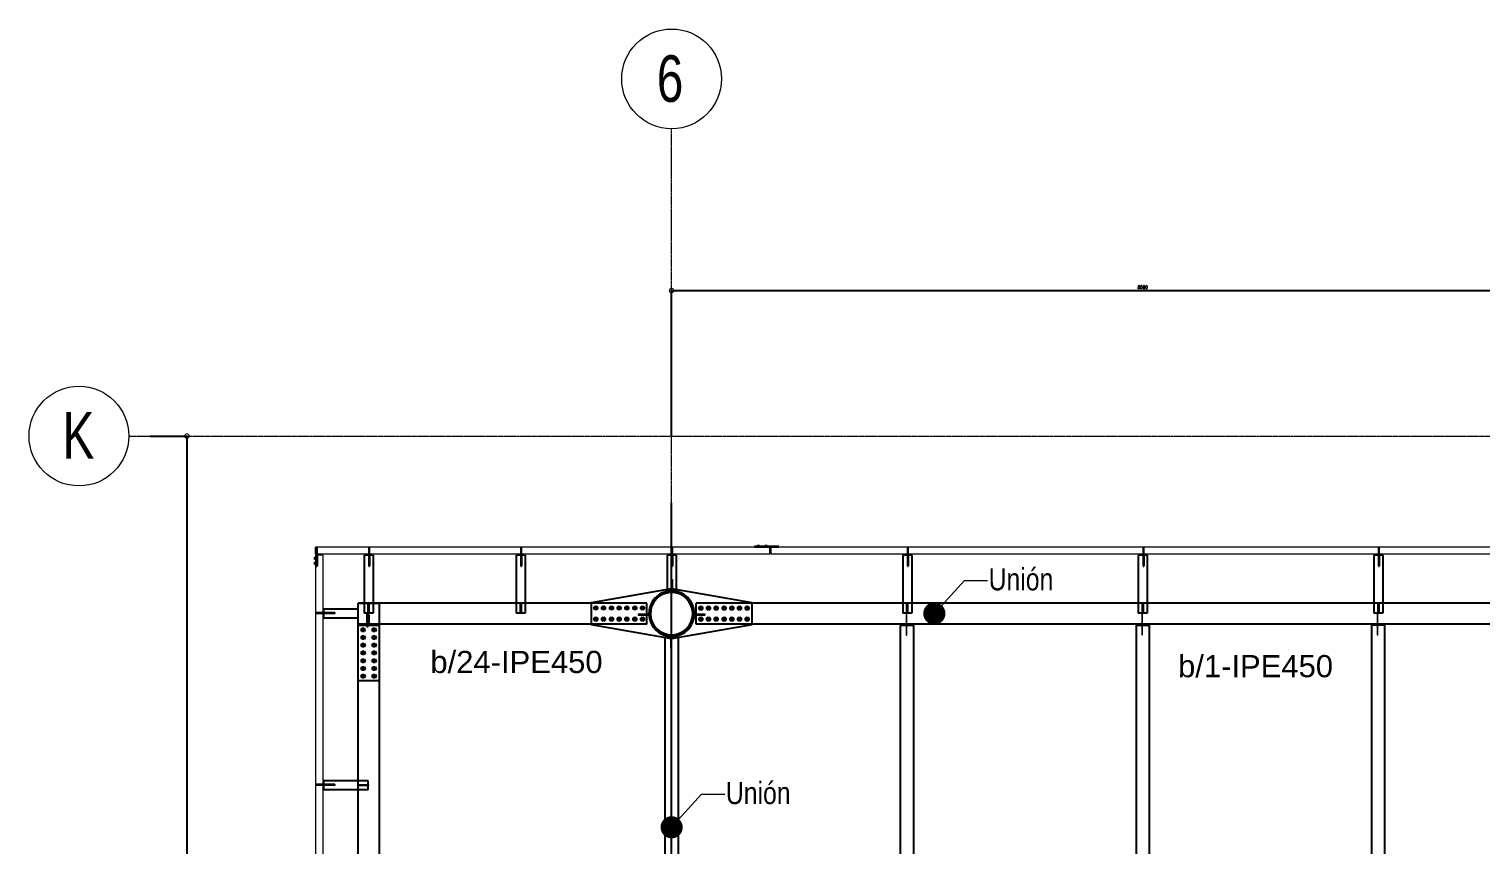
# Model space of a CAD drawing. Header units: millimetres. Extents: x -158 to 97215, y -53820 to 8373.
# Drawn here: x 1937 to 15034, y -28896 to -21530 of the extents above; entities that cross this region are included whole.
import ezdxf
from ezdxf.enums import TextEntityAlignment as Align

# ---------------------------------------------------------------- set-up
doc = ezdxf.new("R2010")
doc.units = ezdxf.units.MM
doc.header["$LTSCALE"] = 0.8
doc.linetypes.add('Grid Line', pattern=[3.33375, 1.905, -0.47625, 0.47625, -0.47625])
for name, color, linetype, lineweight in [('0-1', 7, 'Continuous', 5), ('E_COLUMNAS-1', 1, 'Continuous', 25), ('E_EJES', 8, 'Continuous', 9), ('E_EJES-1', 8, 'Grid Line', 9), ('E_TEXTO', 3, 'Continuous', 9), ('P-PLATINA', 6, 'Continuous', 15)]:
    doc.layers.add(name, color=color, linetype=linetype, lineweight=lineweight)
doc.layers.add('COTAS', color=8, linetype='Continuous')
doc.layers.add('VIGAS', color=8, linetype='Continuous')
doc.styles.add('CNI_COTAS', font='romans.shx', dxfattribs={"width": 0.8})
doc.styles.add('CX', font='ARIALUNI.ttf', dxfattribs={"width": 0.8, "height": 300})
doc.styles.add('Swis721 LtCn BT', font='swisscl.ttf', dxfattribs={"height": 0.42})
doc.styles.add('VERDANA', font='arial.ttf')
doc.dimstyles.new('1.5', dxfattribs={"dimscale": 0, "dimtxt": 30, "dimasz": 80, "dimexe": 4, "dimexo": 4, "dimgap": 15, "dimtad": 1, "dimdec": 0, "dimzin": 4, "dimdsep": 46, "dimtxsty": 'CNI_COTAS', "dimblk": 'DOTSMALL', "dimcen": 0, "dimclrd": 256, "dimclrt": 3, "dimadec": 0, "dimazin": 0, "dimtfac": 1, "dimtdec": 0, "dimtmove": 2, "dimatfit": 0, "dimldrblk": 'DOTSMALL', "dimfxl": 0.05, "dimtolj": 1, "dimtzin": 0, "dimarcsym": 0})

# ---------------------------------------------------------------- blocks, each defined once
blk = doc.blocks.new('Grid - CNI_NOMBRE EJES-372759-_6_00m_N_E_-NIVEL-2 DOC')
at = {"layer": 'E_EJES'}
blk.add_circle((0, 0), 0.003, dxfattribs=at)
blk = doc.blocks.new('_DotSmall')
at = {"color": 0, "linetype": 'ByBlock', "const_width": 0.5}
blk.add_lwpolyline([(-0.0625, 0, 1), (0.0625, 0, 1)], format="xyb", close=True, dxfattribs=at)
blk = doc.blocks.new('*D171')
at = {"layer": 'COTAS', "color": 0, "lineweight": -2, "transparency": 16777216}
for p, q in [((3030, -25205), (3365, -25205)), ((3030, -33705), (3365, -33705))]:
    blk.add_line(p, q, dxfattribs=at)
at = {"layer": 'COTAS', "lineweight": -2, "transparency": 16777216}
for p, q in [((3361, -25205), (3361, -29425)), ((3361, -33705), (3361, -29485))]:
    blk.add_line(p, q, dxfattribs=at)
at = {"layer": 'Defpoints', "color": 0, "transparency": 16777216}
for p in [(3026, -25205), (3361, -25205), (3026, -33705)]:
    blk.add_point(p, dxfattribs=at)
at = {"layer": 'COTAS', "lineweight": -2, "transparency": 16777216, "xscale": 80, "yscale": 80, "zscale": 80}
for p, rotation in [((3361, -25205), 90), ((3361, -33705), 270)]:
    blk.add_blockref('_DotSmall', p, dxfattribs=dict(at, rotation=rotation))
at = {"layer": 'COTAS', "color": 3, "transparency": 16777216, "insert": (3361, -29455), "char_height": 30, "attachment_point": 5, "rotation": 0.1, "style": 'CNI_COTAS'}
blk.add_mtext('\\A1;8500', dxfattribs=at)
blk = doc.blocks.new('*D172')
at = {"layer": 'COTAS', "color": 0, "lineweight": -2, "transparency": 16777216}
for p, q in [((7733, -25201), (7733, -23887)), ((16233, -25201), (16233, -23887))]:
    blk.add_line(p, q, dxfattribs=at)
at = {"layer": 'COTAS', "lineweight": -2, "transparency": 16777216}
blk.add_line((7733, -23891), (16233, -23891), dxfattribs=at)
at = {"layer": 'Defpoints', "color": 0, "transparency": 16777216}
for p in [(16233, -23891), (7733, -25205), (16233, -25205)]:
    blk.add_point(p, dxfattribs=at)
at = {"layer": 'COTAS', "lineweight": -2, "transparency": 16777216, "xscale": 80, "yscale": 80, "zscale": 80, "rotation": 180}
blk.add_blockref('_DotSmall', (7733, -23891), dxfattribs=at)
at = {"layer": 'COTAS', "lineweight": -2, "transparency": 16777216, "xscale": 80, "yscale": 80, "zscale": 80}
blk.add_blockref('_DotSmall', (16233, -23891), dxfattribs=at)
at = {"layer": 'COTAS', "color": 3, "transparency": 16777216, "insert": (11983, -23861), "char_height": 30, "attachment_point": 5, "style": 'CNI_COTAS'}
blk.add_mtext('\\A1;8500', dxfattribs=at)

msp = doc.modelspace()

# ---------------------------------------------------------------- linework, layer by layer
at = {"color": 1, "linetype": 'Continuous'}
for centre, radius, start, end in [((7050.2, -26757.4), 11.5, 18.0268, 198.0268), ((7050.2, -26857.4), 11.5, 18.0268, 198.0268), ((7050.2, -26757.4), 11.5, 198.0268, 18.0268), ((7050.2, -26757.4), 10, 90.0268, 270.0268), ((7050.2, -26857.4), 10, 90.0268, 270.0268), ((7050.2, -26757.4), 10, 270.0268, 90.0268), ((7050.2, -26857.4), 10, 270.0268, 90.0268), ((7120.2, -26757.3), 11.5, 18.0268, 198.0268), ((7120.2, -26857.3), 11.5, 18.0268, 198.0268), ((7120.2, -26757.3), 11.5, 198.0268, 18.0268), ((7120.2, -26757.3), 10, 90.0268, 270.0268), ((7120.2, -26857.3), 10, 90.0268, 270.0268), ((7120.2, -26757.3), 10, 270.0268, 90.0268), ((7120.2, -26857.3), 10, 270.0268, 90.0268), ((7190.2, -26757.3), 11.5, 18.0268, 198.0268), ((7190.2, -26857.3), 11.5, 18.0268, 198.0268), ((7190.2, -26757.3), 11.5, 198.0268, 18.0268), ((7190.2, -26757.3), 10, 90.0268, 270.0268), ((7190.2, -26857.3), 10, 90.0268, 270.0268), ((7190.2, -26757.3), 10, 270.0268, 90.0268), ((7190.2, -26857.3), 10, 270.0268, 90.0268), ((7260.2, -26757.3), 11.5, 18.0268, 198.0268), ((7260.2, -26857.3), 11.5, 18.0268, 198.0268), ((7260.2, -26757.3), 11.5, 198.0268, 18.0268), ((7260.2, -26757.3), 10, 90.0268, 270.0268), ((7260.2, -26857.3), 10, 90.0268, 270.0268), ((7260.2, -26757.3), 10, 270.0268, 90.0268), ((7260.2, -26857.3), 10, 270.0268, 90.0268), ((7330.2, -26757.2), 11.5, 18.0268, 198.0268), ((7330.2, -26857.2), 11.5, 18.0268, 198.0268), ((7330.2, -26757.2), 11.5, 198.0268, 18.0268), ((7330.2, -26757.2), 10, 90.0268, 270.0268), ((7330.2, -26857.2), 10, 90.0268, 270.0268), ((7330.2, -26757.2), 10, 270.0268, 90.0268), ((7330.2, -26857.2), 10, 270.0268, 90.0268), ((7400.2, -26757.2), 11.5, 18.0268, 198.0268), ((7400.2, -26857.2), 11.5, 18.0268, 198.0268), ((7400.2, -26757.2), 11.5, 198.0268, 18.0268), ((7400.2, -26757.2), 10, 90.0268, 270.0268), ((7400.2, -26857.2), 10, 90.0268, 270.0268), ((7400.2, -26757.2), 10, 270.0268, 90.0268), ((7400.2, -26857.2), 10, 270.0268, 90.0268), ((7470.2, -26757.2), 11.5, 18.0268, 198.0268), ((7470.2, -26857.2), 11.5, 18.0268, 198.0268), ((7470.2, -26757.2), 11.5, 198.0268, 18.0268), ((7470.2, -26757.2), 10, 90.0268, 270.0268), ((7470.2, -26857.2), 10, 90.0268, 270.0268), ((7470.2, -26757.2), 10, 270.0268, 90.0268), ((7470.2, -26857.2), 10, 270.0268, 90.0268), ((7996.2, -26758), 11.5, 18.0268, 198.0268), ((7996.2, -26858), 11.5, 18.0268, 198.0268), ((7996.2, -26758), 11.5, 198.0268, 18.0268), ((7996.2, -26758), 10, 90.0268, 270.0268), ((7996.2, -26858), 10, 90.0268, 270.0268), ((7996.2, -26758), 10, 270.0268, 90.0268), ((7996.2, -26858), 10, 270.0268, 90.0268), ((8066.2, -26757.9), 11.5, 18.0268, 198.0268), ((8066.2, -26857.9), 11.5, 18.0268, 198.0268), ((8066.2, -26757.9), 11.5, 198.0268, 18.0268), ((8066.2, -26757.9), 10, 90.0268, 270.0268), ((8066.2, -26857.9), 10, 90.0268, 270.0268), ((8066.2, -26757.9), 10, 270.0268, 90.0268), ((8066.2, -26857.9), 10, 270.0268, 90.0268), ((8136.2, -26757.9), 11.5, 18.0268, 198.0268), ((8136.2, -26857.9), 11.5, 18.0268, 198.0268), ((8136.2, -26757.9), 11.5, 198.0268, 18.0268), ((8136.2, -26757.9), 10, 90.0268, 270.0268), ((8136.2, -26857.9), 10, 90.0268, 270.0268), ((8136.2, -26757.9), 10, 270.0268, 90.0268), ((8136.2, -26857.9), 10, 270.0268, 90.0268), ((8206.2, -26757.9), 11.5, 18.0268, 198.0268), ((8206.2, -26857.9), 11.5, 18.0268, 198.0268), ((8206.2, -26757.9), 11.5, 198.0268, 18.0268), ((8206.2, -26757.9), 10, 90.0268, 270.0268), ((8206.2, -26857.9), 10, 90.0268, 270.0268), ((8206.2, -26757.9), 10, 270.0268, 90.0268), ((8206.2, -26857.9), 10, 270.0268, 90.0268), ((8276.2, -26757.8), 11.5, 18.0268, 198.0268), ((8276.2, -26857.8), 11.5, 18.0268, 198.0268), ((8276.2, -26757.8), 11.5, 198.0268, 18.0268), ((8276.2, -26757.8), 10, 90.0268, 270.0268), ((8276.2, -26857.8), 10, 90.0268, 270.0268), ((8276.2, -26757.8), 10, 270.0268, 90.0268), ((8276.2, -26857.8), 10, 270.0268, 90.0268), ((8346.2, -26757.8), 11.5, 18.0268, 198.0268), ((8346.2, -26857.8), 11.5, 18.0268, 198.0268), ((8346.2, -26757.8), 11.5, 198.0268, 18.0268), ((8346.2, -26757.8), 10, 90.0268, 270.0268), ((8346.2, -26857.8), 10, 90.0268, 270.0268), ((8346.2, -26757.8), 10, 270.0268, 90.0268), ((8346.2, -26857.8), 10, 270.0268, 90.0268), ((8416.2, -26757.8), 11.5, 18.0268, 198.0268), ((8416.2, -26857.8), 11.5, 18.0268, 198.0268), ((8416.2, -26757.8), 11.5, 198.0268, 18.0268), ((8416.2, -26757.8), 10, 90.0268, 270.0268), ((8416.2, -26857.8), 10, 90.0268, 270.0268), ((8416.2, -26757.8), 10, 270.0268, 90.0268), ((8416.2, -26857.8), 10, 270.0268, 90.0268), ((4950.1, -26952.9), 11, 108.02557, 288.02557), ((4950.1, -26952.9), 10, 0.02557, 180.02557), ((4950.1, -26952.9), 10, 180.02557, 0.02557), ((4950.1, -26952.9), 11, 288.02557, 108.02557), ((5050.1, -26952.8), 11, 108.02557, 288.02557), ((5050.1, -26952.8), 10, 0.02557, 180.02557), ((5050.1, -26952.8), 10, 180.02557, 0.02557), ((5050.1, -26952.8), 11, 288.02557, 108.02557), ((7050.2, -26857.4), 11.5, 198.0268, 18.0268), ((7120.2, -26857.3), 11.5, 198.0268, 18.0268), ((7190.2, -26857.3), 11.5, 198.0268, 18.0268), ((7260.2, -26857.3), 11.5, 198.0268, 18.0268), ((7330.2, -26857.2), 11.5, 198.0268, 18.0268), ((7400.2, -26857.2), 11.5, 198.0268, 18.0268), ((7470.2, -26857.2), 11.5, 198.0268, 18.0268), ((7996.2, -26858), 11.5, 198.0268, 18.0268), ((8066.2, -26857.9), 11.5, 198.0268, 18.0268), ((8136.2, -26857.9), 11.5, 198.0268, 18.0268), ((8206.2, -26857.9), 11.5, 198.0268, 18.0268), ((8276.2, -26857.8), 11.5, 198.0268, 18.0268), ((8346.2, -26857.8), 11.5, 198.0268, 18.0268), ((8416.2, -26857.8), 11.5, 198.0268, 18.0268), ((4950.1, -27022.9), 11, 108.02557, 288.02557), ((4950.2, -27092.9), 11, 108.02557, 288.02557), ((4950.1, -27022.9), 10, 0.02557, 180.02557), ((4950.1, -27022.9), 10, 180.02557, 0.02557), ((4950.2, -27092.9), 10, 0.02557, 180.02557), ((4950.2, -27092.9), 10, 180.02557, 0.02557), ((4950.1, -27022.9), 11, 288.02557, 108.02557), ((4950.2, -27092.9), 11, 288.02557, 108.02557), ((5050.1, -27022.8), 11, 108.02557, 288.02557), ((5050.2, -27092.8), 11, 108.02557, 288.02557), ((5050.1, -27022.8), 10, 0.02557, 180.02557), ((5050.1, -27022.8), 10, 180.02557, 0.02557), ((5050.2, -27092.8), 10, 0.02557, 180.02557), ((5050.2, -27092.8), 10, 180.02557, 0.02557), ((5050.1, -27022.8), 11, 288.02557, 108.02557), ((5050.2, -27092.8), 11, 288.02557, 108.02557), ((4950.2, -27162.9), 11, 108.02557, 288.02557), ((4950.2, -27232.9), 11, 108.02557, 288.02557), ((4950.2, -27162.9), 10, 0.02557, 180.02557), ((4950.2, -27162.9), 10, 180.02557, 0.02557), ((4950.2, -27232.9), 10, 0.02557, 180.02557), ((4950.2, -27232.9), 10, 180.02557, 0.02557), ((4950.2, -27162.9), 11, 288.02557, 108.02557), ((4950.2, -27232.9), 11, 288.02557, 108.02557), ((5050.2, -27162.8), 11, 108.02557, 288.02557), ((5050.2, -27232.8), 11, 108.02557, 288.02557), ((5050.2, -27162.8), 10, 0.02557, 180.02557), ((5050.2, -27162.8), 10, 180.02557, 0.02557), ((5050.2, -27232.8), 10, 0.02557, 180.02557), ((5050.2, -27232.8), 10, 180.02557, 0.02557), ((5050.2, -27162.8), 11, 288.02557, 108.02557), ((5050.2, -27232.8), 11, 288.02557, 108.02557), ((4950.3, -27302.9), 11, 108.02557, 288.02557), ((4950.3, -27372.9), 11, 108.02557, 288.02557), ((4950.3, -27302.9), 10, 0.02557, 180.02557), ((4950.3, -27302.9), 10, 180.02557, 0.02557), ((4950.3, -27372.9), 10, 0.02557, 180.02557), ((4950.3, -27302.9), 11, 288.02557, 108.02557), ((4950.3, -27372.9), 11, 288.02557, 108.02557), ((5050.3, -27302.8), 11, 108.02557, 288.02557), ((5050.3, -27372.8), 11, 108.02557, 288.02557), ((5050.3, -27302.8), 10, 0.02557, 180.02557), ((5050.3, -27302.8), 10, 180.02557, 0.02557), ((5050.3, -27372.8), 10, 0.02557, 180.02557), ((5050.3, -27372.8), 10, 180.02557, 0.02557), ((5050.3, -27302.8), 11, 288.02557, 108.02557), ((5050.3, -27372.8), 11, 288.02557, 108.02557), ((4950.3, -27372.9), 10, 180.02557, 0.02557)]:
    msp.add_arc(centre, radius, start, end, dxfattribs=at)
at = {"layer": '0-1', "color": 8}
for p, q in [((8619.8, -26206.2), (4522, -26206.2)), ((4522, -26271.2), (4522, -26206.2)), ((8619.8, -26271.2), (4522, -26271.2)), ((4587.1, -26281.2), (4522.1, -26281.2)), ((4522.1, -26281.2), (4522.1, -31949.6)), ((4587.1, -26281.2), (4587.1, -31949.6)), ((8619.8, -26271.2), (8619.8, -26206.2)), ((20619.8, -26206.2), (8629.8, -26206.2)), ((8629.8, -26271.2), (8629.8, -26206.2)), ((20619.8, -26271.2), (8629.8, -26271.2))]:
    msp.add_line(p, q, dxfattribs=at)
at = {"layer": 'E_COLUMNAS-1'}
for centre, radius, start, end in [((7733.3, -26808.3), 206, 80, 260), ((7733.3, -26808.3), 206, 80, 260), ((7733.3, -26807.7), 203, 10, 190), ((7733.3, -26807.7), 191, 350, 170), ((7733.3, -26808.3), 206, 260, 80), ((7733.3, -26808.3), 206, 260, 80), ((7733.3, -26807.7), 203, 190, 10), ((7733.3, -26807.7), 191, 170, 350)]:
    msp.add_arc(centre, radius, start, end, dxfattribs=at)
at = {"layer": 'E_EJES-1'}
for p, q in [((7733.3, -52920), (7733.3, -22429.9)), ((7733.3, -52920), (7733.3, -22429.9)), ((2836.9, -25204.7), (96315.4, -25204.7))]:
    msp.add_line(p, q, dxfattribs=at)
at = {"layer": 'E_TEXTO', "color": 4}
for p, q in [((10103.3, -26806.5), (10373.8, -26508.5)), ((10373.8, -26508.5), (10583.6, -26508.5)), ((7733.3, -28736.5), (8003.8, -28438.5)), ((8003.8, -28438.5), (8213.6, -28438.5))]:
    msp.add_line(p, q, dxfattribs=at)
at = {"layer": 'E_TEXTO', "color": 4, "const_width": 100}
for points in [[(10053.3, -26806.5, 1), (10153.3, -26806.5, 1)], [(7683.3, -28736.5, 1), (7783.3, -28736.5, 1)]]:
    msp.add_lwpolyline(points, format="xyb", close=True, dxfattribs=at)
at = {"layer": 'P-PLATINA'}
for p, q in [((9849.2, -26835.3), (9855.2, -26835.3)), ((11974.2, -26832.6), (11980.2, -26832.6)), ((14099.2, -26832.6), (14105.2, -26832.6))]:
    msp.add_line(p, q, dxfattribs=at)
for points in [[(7736, -26604.7), (7736, -26602.5), (7736, -26499.7), (7742, -26499.7), (7742, -26603), (7742, -26604.7)], [(7530.3, -26811.9), (7527.6, -26811.9), (7430.3, -26811.9), (7430.3, -26821.9), (7528.4, -26821.9), (7530.3, -26821.9)], [(7936.2, -26822.6), (7938, -26822.6), (8036.2, -26822.6), (8036.2, -26812.6), (7938.9, -26812.6), (7936.2, -26812.6)], [(9855.2, -26915.6), (9855.2, -26905.6), (9855.2, -26815.3), (9849.2, -26815.3), (9849.2, -26905.6), (9849.2, -26915.6), (9849.2, -27000.6), (9855.2, -27000.6)], [(11980.2, -26997.9), (11980.2, -26912.9), (11980.2, -26902.9), (11980.2, -26812.6), (11974.2, -26812.6), (11974.2, -26902.9), (11974.2, -26912.9), (11974.2, -26997.9)], [(14105.2, -26812.6), (14099.2, -26812.6), (14099.2, -26902.9), (14099.2, -26912.9), (14099.2, -26997.9), (14105.2, -26997.9), (14105.2, -26912.9), (14105.2, -26902.9)], [(7724.2, -27010.7), (7724.2, -27013.5), (7724.2, -27120.7), (7730.2, -27120.7), (7730.2, -27014), (7730.2, -27010.7)]]:
    msp.add_lwpolyline(points, close=True, dxfattribs=at)
at = {"layer": 'VIGAS'}
for p, q in [((7733.3, -27807.7), (7733.3, -25807.7)), ((7733.3, -34212.2), (7733.3, -26020.7)), ((8504.4, -26200.2), (8504.4, -26192.2)), ((8504.4, -26192.2), (8525.2, -26192.2)), ((8509.6, -26200.2), (8509.6, -26192.2)), ((8520, -26200.2), (8520, -26192.2)), ((8525.2, -26200.2), (8525.2, -26192.2)), ((8574.4, -26200.2), (8574.4, -26192.2)), ((8574.4, -26192.2), (8595.2, -26192.2)), ((8579.6, -26200.2), (8579.6, -26192.2)), ((8590, -26200.2), (8590, -26192.2)), ((8595.2, -26200.2), (8595.2, -26192.2)), ((4514.2, -26298.3), (4522.1, -26298.3)), ((4514.2, -26319.1), (4514.2, -26298.3)), ((4514.2, -26303.5), (4522.1, -26303.5)), ((4514.2, -26313.9), (4522.1, -26313.9)), ((4522.1, -26319.1), (4514.2, -26319.1)), ((4535.6, -26213.7), (4529.6, -26213.7)), ((4529.6, -26213.7), (4529.6, -26271.2)), ((4529.6, -26223.7), (4535.6, -26223.7)), ((4529.6, -26271.2), (4529.6, -26281.2)), ((4529.6, -26271.2), (4535.6, -26271.2)), ((4529.6, -26281.2), (4529.6, -26378.7)), ((4529.6, -26283.7), (4535.6, -26283.7)), ((4535.6, -26271.2), (4535.6, -26213.7)), ((4535.6, -26271.2), (4535.6, -26281.2)), ((4535.6, -26281.2), (4535.6, -26378.7)), ((5041.1, -26281.2), (4959.1, -26281.2)), ((4959.1, -26281.2), (4959.1, -26713.3)), ((5008.6, -26213.7), (5002.6, -26213.7)), ((5002.6, -26213.7), (5002.6, -26271.2)), ((5002.6, -26223.7), (5008.6, -26223.7)), ((5002.6, -26271.2), (5002.6, -26281.2)), ((5002.6, -26271.2), (5008.6, -26271.2)), ((5002.6, -26281.2), (5002.6, -26378.7)), ((5002.6, -26283.7), (5008.6, -26283.7)), ((5008.6, -26271.2), (5008.6, -26213.7)), ((5008.6, -26271.2), (5008.6, -26281.2)), ((5008.6, -26281.2), (5008.6, -26378.7)), ((5041.1, -26281.2), (5041.1, -26713.3)), ((6412.9, -26281.2), (6330.9, -26281.2)), ((6330.9, -26281.2), (6330.9, -26712.7)), ((6380.4, -26213.7), (6374.4, -26213.7)), ((6374.4, -26213.7), (6374.4, -26271.2)), ((6374.4, -26223.7), (6380.4, -26223.7)), ((6374.4, -26271.2), (6374.4, -26281.2)), ((6374.4, -26271.2), (6380.4, -26271.2)), ((6374.4, -26281.2), (6374.4, -26378.7)), ((6374.4, -26283.7), (6380.4, -26283.7)), ((6380.4, -26271.2), (6380.4, -26213.7)), ((6380.4, -26271.2), (6380.4, -26281.2)), ((6380.4, -26281.2), (6380.4, -26378.7)), ((6412.9, -26281.2), (6412.9, -26712.7)), ((7774.5, -26281.2), (7692.5, -26281.2)), ((7692.5, -26281.2), (7692.5, -26587.5)), ((7742, -26213.7), (7736, -26213.7)), ((7736, -26213.7), (7736, -26271.2)), ((7736, -26223.7), (7742, -26223.7)), ((7736, -26271.2), (7736, -26281.2)), ((7736, -26271.2), (7742, -26271.2)), ((7736, -26281.2), (7736, -26378.7)), ((7736, -26283.7), (7742, -26283.7)), ((7742, -26271.2), (7742, -26213.7)), ((7742, -26271.2), (7742, -26281.2)), ((7742, -26281.2), (7742, -26378.7)), ((7774.5, -26281.2), (7774.5, -26587.6)), ((8699.8, -26200.2), (8479.8, -26200.2)), ((8479.8, -26206.2), (8479.8, -26200.2)), ((8619.8, -26206.2), (8479.8, -26206.2)), ((8629.8, -26206.2), (8619.8, -26206.2)), ((8699.8, -26206.2), (8629.8, -26206.2)), ((8699.8, -26206.2), (8699.8, -26200.2)), ((9899.5, -26281.2), (9817.5, -26281.2)), ((9817.5, -26281.2), (9817.5, -26712.9)), ((9867, -26213.7), (9861, -26213.7)), ((9861, -26213.7), (9861, -26271.2)), ((9861, -26223.7), (9867, -26223.7)), ((9861, -26271.2), (9861, -26281.2)), ((9861, -26271.2), (9867, -26271.2)), ((9861, -26281.2), (9861, -26378.7)), ((9861, -26283.7), (9867, -26283.7)), ((9867, -26271.2), (9867, -26213.7)), ((9867, -26271.2), (9867, -26281.2)), ((9867, -26281.2), (9867, -26378.7)), ((9899.5, -26281.2), (9899.5, -26712.9)), ((12024.5, -26281.2), (11942.5, -26281.2)), ((11942.5, -26281.2), (11942.5, -26712.9)), ((11992, -26213.7), (11986, -26213.7)), ((11986, -26213.7), (11986, -26271.2)), ((11986, -26223.7), (11992, -26223.7)), ((11986, -26271.2), (11986, -26281.2)), ((11986, -26271.2), (11992, -26271.2)), ((11986, -26281.2), (11986, -26378.7)), ((11986, -26283.7), (11992, -26283.7)), ((11992, -26271.2), (11992, -26213.7)), ((11992, -26271.2), (11992, -26281.2)), ((11992, -26281.2), (11992, -26378.7)), ((12024.5, -26281.2), (12024.5, -26712.9)), ((14149.5, -26281.2), (14067.5, -26281.2)), ((14067.5, -26281.2), (14067.5, -26712.9)), ((14117, -26213.7), (14111, -26213.7)), ((14111, -26213.7), (14111, -26271.2)), ((14111, -26223.7), (14117, -26223.7)), ((14111, -26271.2), (14111, -26281.2)), ((14111, -26271.2), (14117, -26271.2)), ((14111, -26281.2), (14111, -26378.7)), ((14111, -26283.7), (14117, -26283.7)), ((14117, -26271.2), (14117, -26213.7)), ((14117, -26271.2), (14117, -26281.2)), ((14117, -26281.2), (14117, -26378.7)), ((14149.5, -26281.2), (14149.5, -26712.9)), ((4514.2, -26343.3), (4522.1, -26343.3)), ((4514.2, -26364.1), (4514.2, -26343.3)), ((4514.2, -26348.5), (4522.1, -26348.5)), ((4514.2, -26358.9), (4522.1, -26358.9)), ((4522.1, -26364.1), (4514.2, -26364.1)), ((4529.6, -26363.7), (4535.6, -26363.7)), ((4529.6, -26378.7), (4535.6, -26378.7)), ((5002.6, -26363.7), (5008.6, -26363.7)), ((5002.6, -26378.7), (5008.6, -26378.7)), ((6374.4, -26363.7), (6380.4, -26363.7)), ((6374.4, -26378.7), (6380.4, -26378.7)), ((7736, -26363.7), (7742, -26363.7)), ((7736, -26378.7), (7742, -26378.7)), ((9861, -26363.7), (9867, -26363.7)), ((9861, -26378.7), (9867, -26378.7)), ((11986, -26363.7), (11992, -26363.7)), ((11986, -26378.7), (11992, -26378.7)), ((14111, -26363.7), (14117, -26363.7)), ((14111, -26378.7), (14117, -26378.7)), ((7010.2, -26707.4), (7733.3, -26580.3)), ((7010.2, -26707.4), (7733.3, -26580.3)), ((7733.3, -26580.3), (8456.3, -26708.3)), ((7733.3, -26580.3), (8456.3, -26708.3)), ((4905.1, -27413.3), (4906.4, -26713.3)), ((4905.1, -27413.3), (4906.4, -26713.3)), ((5096.1, -26713.2), (4906.4, -26713.3)), ((4906.4, -26713.3), (5096.1, -26713.2)), ((4906.4, -26713.3), (5096.1, -26713.2)), ((4906.5, -26903.3), (4906.4, -26713.3)), ((4959.1, -26713.3), (4959.1, -26803.6)), ((4997.1, -26803.6), (4997.1, -26713.6)), ((4997.1, -26713.6), (5003.1, -26713.6)), ((4997.1, -26803.6), (4997.1, -26713.6)), ((4997.1, -26713.6), (5003.1, -26713.6)), ((5003.1, -26713.6), (5003.1, -26803.6)), ((5003.1, -26713.6), (5003.1, -26803.6)), ((5041.1, -26713.3), (5041.1, -26803.6)), ((5094.8, -26713.2), (5095.1, -27413.2)), ((7010.2, -26712.4), (5096.1, -26713.2)), ((5096.1, -26713.2), (5096.4, -27413.2)), ((6330.9, -26712.7), (6330.9, -26803)), ((6368.9, -26803), (6368.9, -26713)), ((6368.9, -26713), (6374.9, -26713)), ((6368.9, -26803), (6368.9, -26713)), ((6368.9, -26713), (6374.9, -26713)), ((6374.9, -26713), (6374.9, -26803)), ((6374.9, -26713), (6374.9, -26803)), ((6412.9, -26712.7), (6412.9, -26803)), ((7010.2, -26907.4), (7010.2, -26707.4)), ((7010.2, -26907.4), (7010.2, -26707.4)), ((7510.3, -26712.2), (7010.2, -26712.4)), ((7510.3, -26902.2), (7510.3, -26712.2)), ((7692.5, -26587.5), (7692.5, -26594.7)), ((7774.5, -26594.7), (7692.5, -26594.7)), ((7774.5, -26587.6), (7774.5, -26594.7)), ((8456.3, -26712.9), (7956.2, -26712.9)), ((7956.2, -26902.9), (7956.2, -26712.9)), ((8456.3, -26708.3), (8456.3, -26908.3)), ((8456.3, -26708.3), (8456.3, -26908.3)), ((15510.2, -26712.9), (8456.3, -26712.9)), ((9817.5, -26712.9), (9817.5, -26803.2)), ((9855.5, -26803.2), (9855.5, -26713.2)), ((9855.5, -26713.2), (9861.5, -26713.2)), ((9855.5, -26803.2), (9855.5, -26713.2)), ((9855.5, -26713.2), (9861.5, -26713.2)), ((9861.5, -26713.2), (9861.5, -26803.2)), ((9861.5, -26713.2), (9861.5, -26803.2)), ((9899.5, -26712.9), (9899.5, -26803.2)), ((11942.5, -26712.9), (11942.5, -26803.2)), ((11980.5, -26803.2), (11980.5, -26713.2)), ((11980.5, -26713.2), (11986.5, -26713.2)), ((11980.5, -26803.2), (11980.5, -26713.2)), ((11980.5, -26713.2), (11986.5, -26713.2)), ((11986.5, -26713.2), (11986.5, -26803.2)), ((11986.5, -26713.2), (11986.5, -26803.2)), ((12024.5, -26712.9), (12024.5, -26803.2)), ((14067.5, -26712.9), (14067.5, -26803.2)), ((14105.5, -26803.2), (14105.5, -26713.2)), ((14105.5, -26713.2), (14111.5, -26713.2)), ((14105.5, -26803.2), (14105.5, -26713.2)), ((14105.5, -26713.2), (14111.5, -26713.2)), ((14111.5, -26713.2), (14111.5, -26803.2)), ((14111.5, -26713.2), (14111.5, -26803.2)), ((14149.5, -26712.9), (14149.5, -26803.2)), ((4529.6, -26805.4), (4529.6, -26799.4)), ((4587.1, -26799.4), (4529.6, -26799.4)), ((4587.1, -26805.4), (4529.6, -26805.4)), ((4539.6, -26805.4), (4539.6, -26799.4)), ((4597.1, -26799.4), (4587.1, -26799.4)), ((4587.1, -26805.4), (4587.1, -26799.4)), ((4597.1, -26805.4), (4587.1, -26805.4)), ((4905.1, -26766.9), (4597.1, -26766.9)), ((4597.1, -26848.9), (4597.1, -26766.9)), ((4694.6, -26799.4), (4597.1, -26799.4)), ((4694.6, -26805.4), (4597.1, -26805.4)), ((4905.1, -26848.9), (4597.1, -26848.9)), ((4599.6, -26805.4), (4599.6, -26799.4)), ((4679.6, -26805.4), (4679.6, -26799.4)), ((4694.6, -26799.4), (4694.6, -26805.4)), ((4905.1, -26848.9), (4905.1, -26766.9)), ((5041.1, -26803.6), (4959.1, -26803.6)), ((4995.4, -26813), (4985.4, -26813)), ((4985.4, -26813), (4985.5, -26923)), ((4995.5, -26923), (4995.4, -26813)), ((5004.8, -26823), (4995.4, -26823)), ((4995.4, -26823), (4995.4, -26913.3)), ((4997.1, -26783.6), (5003.1, -26783.6)), ((5003.1, -26803.6), (4997.1, -26803.6)), ((5003.1, -26803.6), (4997.1, -26803.6)), ((5004.8, -26913.3), (5004.8, -26823)), ((6412.9, -26803), (6330.9, -26803)), ((6368.9, -26783), (6374.9, -26783)), ((6374.9, -26803), (6368.9, -26803)), ((6374.9, -26803), (6368.9, -26803)), ((7035.2, -26748.7), (7050.2, -26740)), ((7035.2, -26766), (7035.2, -26748.7)), ((7050.2, -26774.7), (7035.2, -26766)), ((7035.2, -26848.7), (7050.2, -26840)), ((7035.2, -26866), (7035.2, -26848.7)), ((7050.2, -26740), (7065.2, -26748.7)), ((7065.2, -26766), (7050.2, -26774.7)), ((7050.2, -26840), (7065.2, -26848.7)), ((7065.2, -26748.7), (7065.2, -26766)), ((7065.2, -26848.7), (7065.2, -26866)), ((7105.2, -26748.7), (7120.2, -26740)), ((7105.2, -26766), (7105.2, -26748.7)), ((7120.2, -26774.7), (7105.2, -26766)), ((7105.2, -26848.7), (7120.2, -26840)), ((7105.2, -26866), (7105.2, -26848.7)), ((7120.2, -26740), (7135.2, -26748.7)), ((7135.2, -26766), (7120.2, -26774.7)), ((7120.2, -26840), (7135.2, -26848.7)), ((7135.2, -26748.7), (7135.2, -26766)), ((7135.2, -26848.7), (7135.2, -26866)), ((7175.2, -26748.6), (7190.2, -26740)), ((7175.2, -26766), (7175.2, -26748.6)), ((7190.2, -26774.6), (7175.2, -26766)), ((7175.2, -26848.6), (7190.2, -26840)), ((7175.2, -26866), (7175.2, -26848.6)), ((7190.2, -26740), (7205.2, -26748.6)), ((7205.2, -26766), (7190.2, -26774.6)), ((7190.2, -26840), (7205.2, -26848.6)), ((7205.2, -26748.6), (7205.2, -26766)), ((7205.2, -26848.6), (7205.2, -26866)), ((7245.2, -26748.6), (7260.2, -26739.9)), ((7245.2, -26765.9), (7245.2, -26748.6)), ((7260.2, -26774.6), (7245.2, -26765.9)), ((7245.2, -26848.6), (7260.2, -26839.9)), ((7245.2, -26865.9), (7245.2, -26848.6)), ((7260.2, -26739.9), (7275.2, -26748.6)), ((7275.2, -26765.9), (7260.2, -26774.6)), ((7260.2, -26839.9), (7275.2, -26848.6)), ((7275.2, -26748.6), (7275.2, -26765.9)), ((7275.2, -26848.6), (7275.2, -26865.9)), ((7315.2, -26748.6), (7330.2, -26739.9)), ((7315.2, -26765.9), (7315.2, -26748.6)), ((7330.2, -26774.6), (7315.2, -26765.9)), ((7315.2, -26848.6), (7330.2, -26839.9)), ((7315.2, -26865.9), (7315.2, -26848.6)), ((7330.2, -26739.9), (7345.2, -26748.6)), ((7345.2, -26765.9), (7330.2, -26774.6)), ((7330.2, -26839.9), (7345.2, -26848.6)), ((7345.2, -26748.6), (7345.2, -26765.9)), ((7345.2, -26848.6), (7345.2, -26865.9)), ((7385.2, -26748.5), (7400.2, -26739.9)), ((7385.2, -26765.9), (7385.2, -26748.5)), ((7400.2, -26774.5), (7385.2, -26765.9)), ((7385.2, -26848.5), (7400.2, -26839.9)), ((7385.2, -26865.9), (7385.2, -26848.5)), ((7400.2, -26739.9), (7415.2, -26748.5)), ((7415.2, -26765.9), (7400.2, -26774.5)), ((7400.2, -26839.9), (7415.2, -26848.5)), ((7415.2, -26748.5), (7415.2, -26765.9)), ((7415.2, -26848.5), (7415.2, -26865.9)), ((7455.2, -26748.5), (7470.2, -26739.8)), ((7455.2, -26765.8), (7455.2, -26748.5)), ((7470.2, -26774.5), (7455.2, -26765.8)), ((7455.2, -26848.5), (7470.2, -26839.8)), ((7455.2, -26865.8), (7455.2, -26848.5)), ((7470.2, -26739.8), (7485.2, -26748.5)), ((7485.2, -26765.8), (7470.2, -26774.5)), ((7470.2, -26839.8), (7485.2, -26848.5)), ((7485.2, -26748.5), (7485.2, -26765.8)), ((7485.2, -26848.5), (7485.2, -26865.8)), ((7981.2, -26749.3), (7996.2, -26740.7)), ((7981.2, -26766.6), (7981.2, -26749.3)), ((7996.2, -26775.3), (7981.2, -26766.6)), ((7981.2, -26849.3), (7996.2, -26840.7)), ((7996.2, -26740.7), (8011.2, -26749.3)), ((8011.2, -26766.6), (7996.2, -26775.3)), ((7996.2, -26840.7), (8011.2, -26849.3)), ((8011.2, -26749.3), (8011.2, -26766.6)), ((8051.2, -26749.3), (8066.2, -26740.6)), ((8051.2, -26766.6), (8051.2, -26749.3)), ((8066.2, -26775.3), (8051.2, -26766.6)), ((8051.2, -26849.3), (8066.2, -26840.6)), ((8066.2, -26740.6), (8081.2, -26749.3)), ((8081.2, -26766.6), (8066.2, -26775.3)), ((8066.2, -26840.6), (8081.2, -26849.3)), ((8081.2, -26749.3), (8081.2, -26766.6)), ((8121.2, -26749.3), (8136.2, -26740.6)), ((8121.2, -26766.6), (8121.2, -26749.3)), ((8136.2, -26775.2), (8121.2, -26766.6)), ((8121.2, -26849.3), (8136.2, -26840.6)), ((8136.2, -26740.6), (8151.2, -26749.2)), ((8151.2, -26766.6), (8136.2, -26775.2)), ((8136.2, -26840.6), (8151.2, -26849.2)), ((8151.2, -26749.2), (8151.2, -26766.6)), ((8191.2, -26749.2), (8206.2, -26740.6)), ((8191.2, -26766.5), (8191.2, -26749.2)), ((8206.2, -26775.2), (8191.2, -26766.5)), ((8191.2, -26849.2), (8206.2, -26840.6)), ((8206.2, -26740.6), (8221.2, -26749.2)), ((8221.2, -26766.5), (8206.2, -26775.2)), ((8206.2, -26840.6), (8221.2, -26849.2)), ((8221.2, -26749.2), (8221.2, -26766.5)), ((8261.2, -26749.2), (8276.2, -26740.5)), ((8261.2, -26766.5), (8261.2, -26749.2)), ((8276.2, -26775.2), (8261.2, -26766.5)), ((8261.2, -26849.2), (8276.2, -26840.5)), ((8276.2, -26740.5), (8291.2, -26749.2)), ((8291.2, -26766.5), (8276.2, -26775.2)), ((8276.2, -26840.5), (8291.2, -26849.2)), ((8291.2, -26749.2), (8291.2, -26766.5)), ((8331.2, -26749.2), (8346.2, -26740.5)), ((8331.2, -26766.5), (8331.2, -26749.2)), ((8346.2, -26775.1), (8331.2, -26766.5)), ((8331.2, -26849.2), (8346.2, -26840.5)), ((8346.2, -26740.5), (8361.2, -26749.1)), ((8361.2, -26766.5), (8346.2, -26775.1)), ((8346.2, -26840.5), (8361.2, -26849.1)), ((8361.2, -26749.1), (8361.2, -26766.5)), ((8401.2, -26749.1), (8416.2, -26740.5)), ((8401.2, -26766.4), (8401.2, -26749.1)), ((8416.2, -26775.1), (8401.2, -26766.4)), ((8401.2, -26849.1), (8416.2, -26840.5)), ((8416.2, -26740.5), (8431.2, -26749.1)), ((8431.2, -26766.4), (8416.2, -26775.1)), ((8416.2, -26840.5), (8431.2, -26849.1)), ((8431.2, -26749.1), (8431.2, -26766.4)), ((9899.5, -26803.2), (9817.5, -26803.2)), ((9855.5, -26783.2), (9861.5, -26783.2)), ((9861.5, -26803.2), (9855.5, -26803.2)), ((9861.5, -26803.2), (9855.5, -26803.2)), ((12024.5, -26803.2), (11942.5, -26803.2)), ((11980.5, -26783.2), (11986.5, -26783.2)), ((11986.5, -26803.2), (11980.5, -26803.2)), ((11986.5, -26803.2), (11980.5, -26803.2)), ((14149.5, -26803.2), (14067.5, -26803.2)), ((14105.5, -26783.2), (14111.5, -26783.2)), ((14111.5, -26803.2), (14105.5, -26803.2)), ((14111.5, -26803.2), (14105.5, -26803.2)), ((4905.1, -26913.3), (4906, -26913.3)), ((4905.1, -33214.5), (4905.1, -26913.3)), ((4906, -26913.3), (5095.1, -26913.2)), ((5096.2, -26903.2), (4906.5, -26903.3)), ((4932.8, -26952.9), (4941.4, -26937.9)), ((4941.5, -26967.9), (4932.8, -26952.9)), ((4941.4, -26937.9), (4958.8, -26937.9)), ((4958.8, -26967.9), (4941.5, -26967.9)), ((4958.8, -26937.9), (4967.4, -26952.9)), ((4967.4, -26952.9), (4958.8, -26967.9)), ((4985.5, -26923), (4995.5, -26923)), ((5032.8, -26952.8), (5041.4, -26937.8)), ((5041.5, -26967.8), (5032.8, -26952.8)), ((5041.4, -26937.8), (5058.8, -26937.8)), ((5058.8, -26967.8), (5041.5, -26967.8)), ((5058.8, -26937.8), (5067.4, -26952.8)), ((5067.4, -26952.8), (5058.8, -26967.8)), ((5095.1, -26913.2), (5095.1, -27413.2)), ((7010.2, -26902.4), (5096.2, -26903.2)), ((7510.3, -26902.2), (7010.2, -26902.4)), ((7733.5, -27036.3), (7010.2, -26907.4)), ((7733.5, -27036.3), (7010.2, -26907.4)), ((7050.2, -26874.7), (7035.2, -26866)), ((7065.2, -26866), (7050.2, -26874.7)), ((7120.2, -26874.7), (7105.2, -26866)), ((7135.2, -26866), (7120.2, -26874.7)), ((7190.2, -26874.6), (7175.2, -26866)), ((7205.2, -26866), (7190.2, -26874.6)), ((7260.2, -26874.6), (7245.2, -26865.9)), ((7275.2, -26865.9), (7260.2, -26874.6)), ((7330.2, -26874.6), (7315.2, -26865.9)), ((7345.2, -26865.9), (7330.2, -26874.6)), ((7400.2, -26874.5), (7385.2, -26865.9)), ((7415.2, -26865.9), (7400.2, -26874.5)), ((7470.2, -26874.5), (7455.2, -26865.8)), ((7485.2, -26865.8), (7470.2, -26874.5)), ((8456.3, -26908.3), (7733.5, -27036.3)), ((8456.3, -26908.3), (7733.5, -27036.3)), ((8456.3, -26902.9), (7956.2, -26902.9)), ((7981.2, -26866.6), (7981.2, -26849.3)), ((7996.3, -26875.3), (7981.2, -26866.6)), ((8011.2, -26866.6), (7996.3, -26875.3)), ((8011.2, -26849.3), (8011.2, -26866.6)), ((8051.2, -26866.6), (8051.2, -26849.3)), ((8066.3, -26875.3), (8051.2, -26866.6)), ((8081.2, -26866.6), (8066.3, -26875.3)), ((8081.2, -26849.3), (8081.2, -26866.6)), ((8121.2, -26866.6), (8121.2, -26849.3)), ((8136.3, -26875.2), (8121.2, -26866.6)), ((8151.2, -26866.6), (8136.3, -26875.2)), ((8151.2, -26849.2), (8151.2, -26866.6)), ((8191.2, -26866.5), (8191.2, -26849.2)), ((8206.3, -26875.2), (8191.2, -26866.5)), ((8221.2, -26866.5), (8206.3, -26875.2)), ((8221.2, -26849.2), (8221.2, -26866.5)), ((8261.2, -26866.5), (8261.2, -26849.2)), ((8276.3, -26875.2), (8261.2, -26866.5)), ((8291.2, -26866.5), (8276.3, -26875.2)), ((8291.2, -26849.2), (8291.2, -26866.5)), ((8331.2, -26866.5), (8331.2, -26849.2)), ((8346.3, -26875.1), (8331.2, -26866.5)), ((8361.2, -26866.5), (8346.3, -26875.1)), ((8361.2, -26849.1), (8361.2, -26866.5)), ((8401.2, -26866.4), (8401.2, -26849.1)), ((8416.3, -26875.1), (8401.2, -26866.4)), ((8431.2, -26866.4), (8416.3, -26875.1)), ((8431.2, -26849.1), (8431.2, -26866.4)), ((15510.2, -26902.9), (8456.3, -26902.9)), ((9798.3, -33214.6), (9798.3, -26915.6)), ((9918.3, -26915.6), (9798.3, -26915.6)), ((9918.3, -33214.6), (9918.3, -26915.6)), ((11923.3, -26912.9), (11923.3, -33214.6)), ((11923.3, -26912.9), (12043.3, -26912.9)), ((12043.3, -33214.6), (12043.3, -26912.9)), ((14048.3, -33214.6), (14048.3, -26912.9)), ((14168.3, -26912.9), (14048.3, -26912.9)), ((14168.3, -33214.6), (14168.3, -26912.9)), ((4932.8, -27022.9), (4941.5, -27007.9)), ((4941.5, -27037.9), (4932.8, -27022.9)), ((4932.9, -27092.9), (4941.5, -27077.9)), ((4941.5, -27107.9), (4932.9, -27092.9)), ((4941.5, -27007.9), (4958.8, -27007.9)), ((4958.8, -27037.9), (4941.5, -27037.9)), ((4941.5, -27077.9), (4958.8, -27077.9)), ((4958.8, -27107.9), (4941.5, -27107.9)), ((4958.8, -27007.9), (4967.5, -27022.9)), ((4967.5, -27022.9), (4958.8, -27037.9)), ((4958.8, -27077.9), (4967.5, -27092.9)), ((4967.5, -27092.9), (4958.8, -27107.9)), ((5032.8, -27022.8), (5041.5, -27007.8)), ((5041.5, -27037.8), (5032.8, -27022.8)), ((5032.9, -27092.8), (5041.5, -27077.8)), ((5041.5, -27107.8), (5032.9, -27092.8)), ((5041.5, -27007.8), (5058.8, -27007.8)), ((5058.8, -27037.8), (5041.5, -27037.8)), ((5041.5, -27077.8), (5058.8, -27077.8)), ((5058.8, -27107.8), (5041.5, -27107.8)), ((5058.8, -27007.8), (5067.5, -27022.8)), ((5067.5, -27022.8), (5058.8, -27037.8)), ((5058.8, -27077.8), (5067.5, -27092.8)), ((5067.5, -27092.8), (5058.8, -27107.8)), ((7793.3, -27020.7), (7673.3, -27020.7)), ((7673.3, -27020.7), (7673.3, -27025.6)), ((7673.3, -27025.6), (7673.3, -33200.3)), ((7793.3, -27020.7), (7793.3, -27025.7)), ((7793.3, -27025.7), (7793.3, -33200.3)), ((4932.9, -27162.9), (4941.5, -27147.9)), ((4941.6, -27177.9), (4932.9, -27162.9)), ((4932.9, -27232.9), (4941.6, -27217.9)), ((4941.6, -27247.9), (4932.9, -27232.9)), ((4941.5, -27147.9), (4958.9, -27147.9)), ((4958.9, -27177.9), (4941.6, -27177.9)), ((4941.6, -27217.9), (4958.9, -27217.9)), ((4958.9, -27147.9), (4967.5, -27162.9)), ((4967.5, -27162.9), (4958.9, -27177.9)), ((4958.9, -27217.9), (4967.6, -27232.9)), ((4967.6, -27232.9), (4958.9, -27247.9)), ((5032.9, -27162.8), (5041.5, -27147.8)), ((5041.6, -27177.8), (5032.9, -27162.8)), ((5032.9, -27232.8), (5041.6, -27217.8)), ((5041.6, -27247.8), (5032.9, -27232.8)), ((5041.5, -27147.8), (5058.9, -27147.8)), ((5058.9, -27177.8), (5041.6, -27177.8)), ((5041.6, -27217.8), (5058.9, -27217.8)), ((5058.9, -27147.8), (5067.5, -27162.8)), ((5067.5, -27162.8), (5058.9, -27177.8)), ((5058.9, -27217.8), (5067.6, -27232.8)), ((5067.6, -27232.8), (5058.9, -27247.8)), ((4933, -27302.9), (4941.6, -27287.9)), ((4941.6, -27317.9), (4933, -27302.9)), ((4933, -27372.9), (4941.6, -27357.9)), ((4958.9, -27247.9), (4941.6, -27247.9)), ((4941.6, -27287.9), (4958.9, -27287.9)), ((4958.9, -27317.9), (4941.6, -27317.9)), ((4941.6, -27357.9), (4959, -27357.9)), ((4958.9, -27287.9), (4967.6, -27302.9)), ((4967.6, -27302.9), (4958.9, -27317.9)), ((4959, -27357.9), (4967.6, -27372.9)), ((5033, -27302.8), (5041.6, -27287.8)), ((5041.6, -27317.8), (5033, -27302.8)), ((5033, -27372.8), (5041.6, -27357.8)), ((5041.6, -27387.8), (5033, -27372.8)), ((5058.9, -27247.8), (5041.6, -27247.8)), ((5041.6, -27287.8), (5058.9, -27287.8)), ((5058.9, -27317.8), (5041.6, -27317.8)), ((5041.6, -27357.8), (5059, -27357.8)), ((5058.9, -27287.8), (5067.6, -27302.8)), ((5067.6, -27302.8), (5058.9, -27317.8)), ((5059, -27357.8), (5067.6, -27372.8)), ((5067.6, -27372.8), (5059, -27387.8)), ((5096.4, -27413.2), (4905.1, -27413.3)), ((5096.4, -27413.2), (4905.1, -27413.3)), ((4941.6, -27387.9), (4933, -27372.9)), ((4959, -27387.9), (4941.6, -27387.9)), ((4967.6, -27372.9), (4959, -27387.9)), ((5059, -27387.8), (5041.6, -27387.8)), ((5095.1, -27413.2), (5095.1, -32712.2)), ((4529.6, -28354.9), (4529.6, -28348.9)), ((4587.1, -28348.9), (4529.6, -28348.9)), ((4587.1, -28354.9), (4529.6, -28354.9)), ((4539.6, -28354.9), (4539.6, -28348.9)), ((4597.1, -28348.9), (4587.1, -28348.9)), ((4587.1, -28354.9), (4587.1, -28348.9)), ((4597.1, -28354.9), (4587.1, -28354.9)), ((4905.1, -28316.4), (4597.1, -28316.4)), ((4597.1, -28398.4), (4597.1, -28316.4)), ((4694.6, -28348.9), (4597.1, -28348.9)), ((4694.6, -28354.9), (4597.1, -28354.9)), ((4905.1, -28398.4), (4597.1, -28398.4)), ((4599.6, -28354.9), (4599.6, -28348.9)), ((4679.6, -28354.9), (4679.6, -28348.9)), ((4694.6, -28348.9), (4694.6, -28354.9)), ((4995.4, -28316.4), (4905.1, -28316.4)), ((4995.4, -28398.4), (4905.1, -28398.4)), ((4905.4, -28360.4), (4905.4, -28354.4)), ((4905.4, -28354.4), (4995.4, -28354.4)), ((4905.4, -28360.4), (4905.4, -28354.4)), ((4905.4, -28354.4), (4995.4, -28354.4)), ((4995.4, -28360.4), (4905.4, -28360.4)), ((4995.4, -28360.4), (4905.4, -28360.4)), ((4975.4, -28360.4), (4975.4, -28354.4)), ((4995.4, -28398.4), (4995.4, -28316.4)), ((4995.4, -28354.4), (4995.4, -28360.4)), ((4995.4, -28354.4), (4995.4, -28360.4))]:
    msp.add_line(p, q, dxfattribs=at)

# ---------------------------------------------------------------- block references
at = {"layer": 'E_EJES', "xscale": 149999.9999999999, "yscale": 149999.9999999999, "zscale": 149999.9999999999}
msp.add_blockref('Grid - CNI_NOMBRE EJES-372759-_6_00m_N_E_-NIVEL-2 DOC', (7733.3, -21979.9), dxfattribs=at)
at = {"layer": 'E_EJES', "xscale": 149999.9999999999, "yscale": 149999.9999999999, "zscale": 149999.9999999999, "rotation": 269.9999999999994}
msp.add_blockref('Grid - CNI_NOMBRE EJES-372759-_6_00m_N_E_-NIVEL-2 DOC', (2386.9, -25204.7), dxfattribs=at)

# ---------------------------------------------------------------- texts
at = {"layer": 'E_EJES', "char_height": 420, "attachment_point": 1, "style": 'Swis721 LtCn BT'}
for s, insert, width in [('6', (7599.6, -21767.3), 312.658), ('K', (2239.1, -24988.1), 336.709)]:
    msp.add_mtext(s, dxfattribs=dict(at, insert=insert, width=width))
at = {"layer": 'E_TEXTO', "color": 4, "style": 'CX', "width": 0.8}
for p in [(10592.6, -26597.3), (8222.6, -28527.3)]:
    msp.add_text('Unión', height=200, dxfattribs=at).set_placement(p)
at = {"layer": 'E_TEXTO', "style": 'VERDANA'}
for s, p in [('b/24-IPE450', (6333.9, -27343.6)), ('b/1-IPE450', (13000.8, -27381.7))]:
    msp.add_text(s, height=200, dxfattribs=at).set_placement(p, align=Align.CENTER)

# ---------------------------------------------------------------- dimensions: what is measured, and where the dimension line sits
at = {"layer": 'COTAS'}
dim = msp.add_linear_dim(base=(16233.3, -23891.4), p1=(7733.3, -25204.7), p2=(16233.3, -25204.7), dimstyle='1.5', override={"dimscale": 1}, dxfattribs=at)
dim.commit()
dim.dimension.update_dxf_attribs({"geometry": '*D172', "text_midpoint": (11983.3, -23861.4)})
dim = msp.add_linear_dim(base=(3361, -25204.7), p1=(3025.8, -33704.7), p2=(3025.8, -25204.7), angle=90, dimstyle='1.5', override={"dimscale": 1}, dxfattribs=at)
dim.commit()
dim.dimension.update_dxf_attribs({"geometry": '*D171', "text_midpoint": (3361, -29454.7), "text_rotation": 0.1})

doc.saveas('drawing.dxf')
